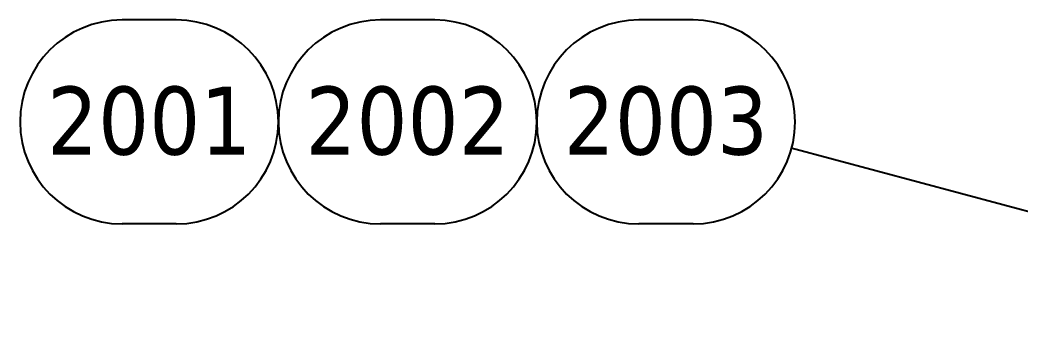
# Model space of a CAD drawing. Header units: millimetres. Extents: x -1205 to 1680, y -1175 to 1188.
# Drawn here: x 937.1 to 1143.1, y 562.5 to 626.1 of the extents above; entities that cross this region are included whole.
import ezdxf

# ---------------------------------------------------------------- set-up
doc = ezdxf.new("R2010")
doc.units = ezdxf.units.MM
doc.header["$LTSCALE"] = 4
doc.layers.add('Symbol (ISO)', color=7, linetype='Continuous', lineweight=25)
doc.styles.add('Note Text (ISO)', font='tahoma.ttf')

# ---------------------------------------------------------------- blocks, each defined once
blk = doc.blocks.new('Balloon23')
at = {"layer": 'Symbol (ISO)'}
for p, q in [((242.324, 156.537), (239.537, 156.537)), ((255.612, 156.537), (252.824, 156.537)), ((268.899, 156.537), (266.112, 156.537)), ((306.312, 141.271), (273.951, 149.934)), ((242.324, 146.037), (239.537, 146.037)), ((255.612, 146.037), (252.824, 146.037)), ((268.899, 146.037), (266.112, 146.037)), ((306.441, 141.754), (306.182, 140.788)), ((308.727, 140.624), (306.441, 141.754)), ((306.312, 141.271), (308.727, 140.624)), ((306.182, 140.788), (308.727, 140.624))]:
    blk.add_line(p, q, dxfattribs=at)
at = {"layer": 'Symbol (ISO)', "flags": 128}
blk.add_lwpolyline([(306.182, 140.788), (308.727, 140.624)], dxfattribs=at)
at = {"layer": 'Symbol (ISO)'}
for centre, start, end in [((239.537, 151.287), 90, 270), ((242.324, 151.287), 270, 90), ((252.824, 151.287), 90, 270), ((255.612, 151.287), 270, 90), ((266.112, 151.287), 90, 270), ((268.899, 151.287), 270, 90)]:
    blk.add_arc(centre, 5.25, start, end, dxfattribs=at)
blk.add_solid([(306.182, 140.788), (308.727, 140.624), (306.441, 141.754), (306.182, 140.788)], dxfattribs=at)
at = {"layer": 'Symbol (ISO)', "char_height": 3.5, "attachment_point": 5, "style": 'Note Text (ISO)'}
for s, insert in [('2001', (240.931, 151.324)), ('2002', (254.218, 151.324)), ('2003', (267.505, 151.324))]:
    blk.add_mtext(s, dxfattribs=dict(at, insert=insert))

msp = doc.modelspace()

# ---------------------------------------------------------------- block references
at = {"layer": 'Symbol (ISO)', "xscale": 4, "yscale": 4, "zscale": 4}
msp.add_blockref('Balloon23', (0, 0), dxfattribs=at)

doc.saveas('drawing.dxf')
